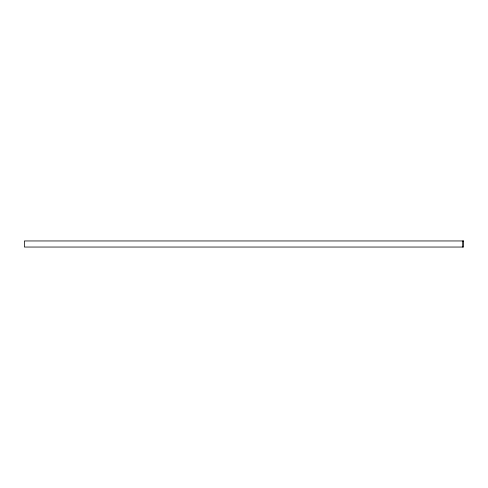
<?xml version="1.0" encoding="UTF-8"?>
<svg xmlns="http://www.w3.org/2000/svg" width="488" height="488" viewBox="0 0 488 488"><rect width="100%" height="100%" fill="white"/><g stroke="black" fill="none" stroke-linecap="round" stroke-linejoin="round"><path stroke-width="0.73" d="M462.679 240.956L462.679 247.044M463.6 240.956L24.4 240.956L24.4 247.044L463.6 247.044L463.6 240.956"/></g></svg>
